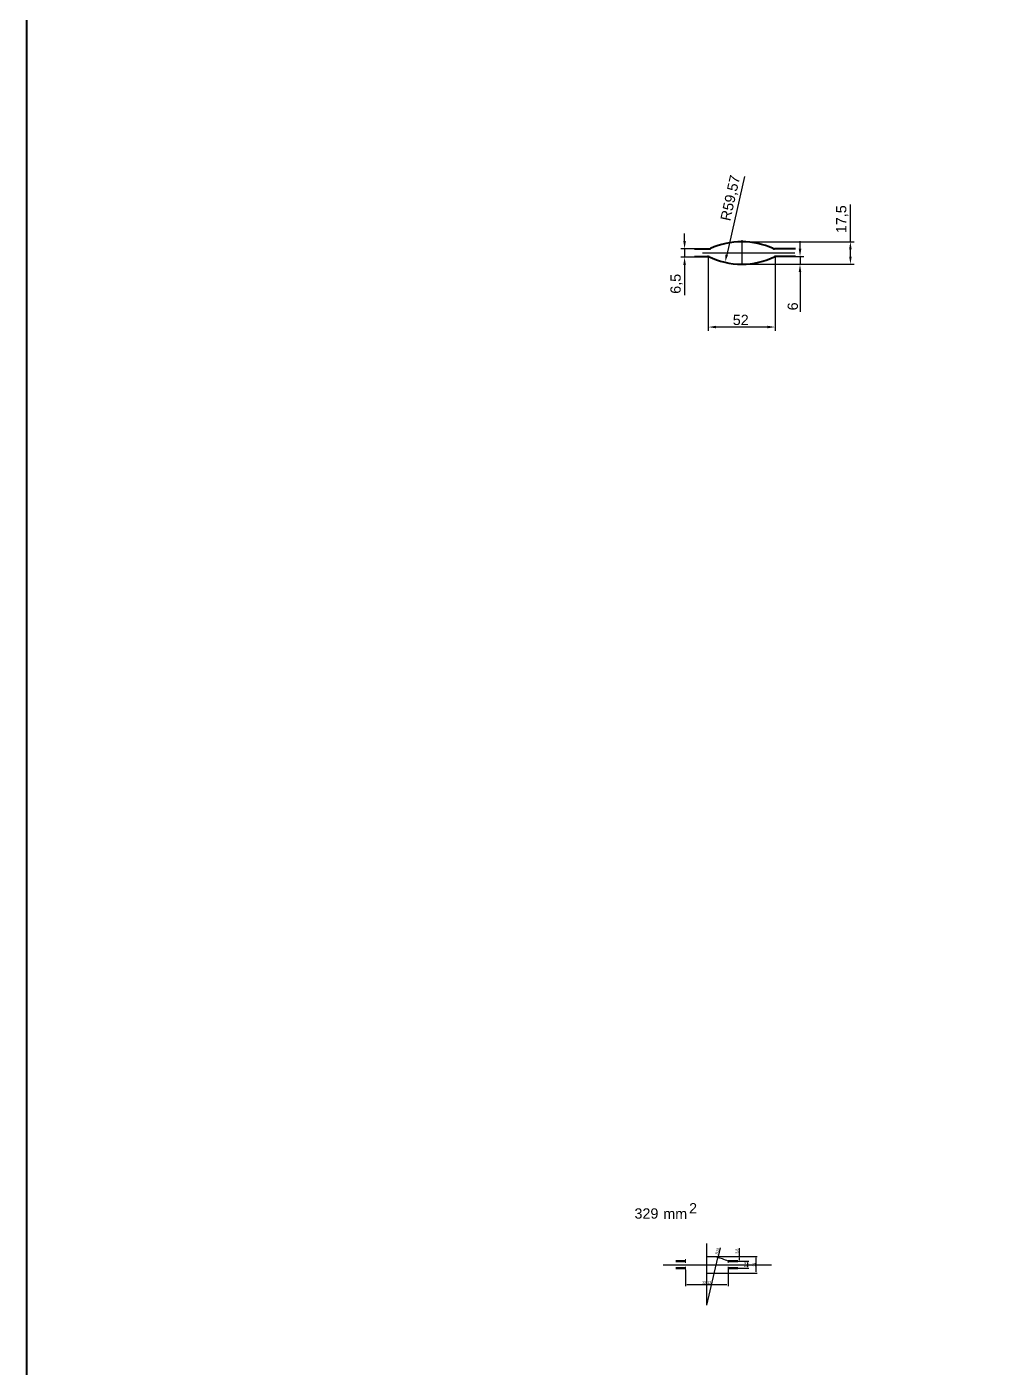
# Model space of a CAD drawing. Header units: millimetres. Extents: x -954 to 34898, y -2134 to 12006.
# Drawn here: x 4345 to 5100, y 5474 to 6520 of the extents above; entities that cross this region are included whole.
import ezdxf

# ---------------------------------------------------------------- set-up
doc = ezdxf.new("R2010")
doc.units = ezdxf.units.MM
doc.header["$LTSCALE"] = 3
doc.linetypes.add('ACAD_ISO04W100', pattern=[30, 24, -3, 0, -3])
for name, color, linetype, lineweight in [('Quota', 3, 'Continuous', 40), ('контурная', 7, 'Continuous', 50), ('осевые', 1, 'ACAD_ISO04W100', 25), ('размерные', 7, 'Continuous', 25), ('тонкая', 7, 'Continuous', 20), ('тонкий', 7, 'Continuous', 20)]:
    doc.layers.add(name, color=color, linetype=linetype, lineweight=lineweight)
doc.layers.add('осевая', color=4, linetype='Continuous')
doc.styles.add('s1v4', font='arial.ttf', dxfattribs={"height": 4})
doc.styles.get("Standard").update_dxf_attribs({"font": 'arial.ttf'})
doc.dimstyles.new('s1v2', dxfattribs={"dimtxt": 2, "dimasz": 1, "dimexe": 1, "dimexo": 0, "dimgap": 0.5, "dimtad": 1, "dimtxsty": 'Standard', "dimcen": 1, "dimadec": 0, "dimazin": 0, "dimtfac": 1, "dimtix": 1, "dimtmove": 0, "dimatfit": 3, "dimfxl": 1, "dimarcsym": 0})
doc.dimstyles.new('s2v4', dxfattribs={"dimtxt": 8, "dimasz": 6, "dimexe": 3, "dimexo": 0, "dimgap": 1.5, "dimtad": 1, "dimtxsty": 'Standard', "dimcen": 2.5, "dimadec": 0, "dimazin": 0, "dimtfac": 1, "dimtmove": 0, "dimatfit": 3, "dimfxl": 1, "dimarcsym": 0})

# ---------------------------------------------------------------- blocks, each defined once
blk = doc.blocks.new('*D2596')
at = {"layer": 'Defpoints', "color": 0, "transparency": 16777216}
for p in [(4858, 6340), (4865.8, 6346.5), (4865.8, 6340)]:
    blk.add_point(p, dxfattribs=at)
at = {"layer": 'тонкий', "color": 0, "lineweight": -2, "transparency": 16777216}
for p, q in [((4858, 6352.5), (4858, 6358.5)), ((4865.8, 6346.5), (4855, 6346.5)), ((4865.8, 6340), (4855, 6340)), ((4858, 6346.5), (4858, 6340)), ((4858, 6334), (4858, 6310.4))]:
    blk.add_line(p, q, dxfattribs=at)
at = {"layer": 'тонкий', "color": 0, "transparency": 16777216}
for points in [[(4857, 6352.5), (4859, 6352.5), (4858, 6346.5)], [(4857, 6334), (4859, 6334), (4858, 6340)]]:
    blk.add_solid(points, dxfattribs=at)
at = {"layer": 'тонкий', "color": 0, "transparency": 16777216, "insert": (4851.7, 6319.2), "char_height": 8, "attachment_point": 5, "rotation": 90}
blk.add_mtext('6,5', dxfattribs=at)
blk = doc.blocks.new('*D2597')
at = {"layer": 'Defpoints', "color": 0, "transparency": 16777216}
for p in [(4876.5, 6340.5), (4928.6, 6340.5), (4876.5, 6285.5)]:
    blk.add_point(p, dxfattribs=at)
at = {"layer": 'тонкий', "color": 0, "lineweight": -2, "transparency": 16777216}
for p, q in [((4876.5, 6340.5), (4876.5, 6282.5)), ((4928.6, 6340.5), (4928.6, 6282.5)), ((4922.6, 6285.5), (4882.5, 6285.5))]:
    blk.add_line(p, q, dxfattribs=at)
at = {"layer": 'тонкий', "color": 0, "transparency": 16777216}
for points in [[(4882.5, 6286.5), (4882.5, 6284.5), (4876.5, 6285.5)], [(4922.6, 6286.5), (4922.6, 6284.5), (4928.6, 6285.5)]]:
    blk.add_solid(points, dxfattribs=at)
at = {"layer": 'тонкий', "color": 0, "transparency": 16777216, "insert": (4901.8, 6291), "char_height": 8, "attachment_point": 5}
blk.add_mtext('52', dxfattribs=at)
blk = doc.blocks.new('*D2599')
at = {"layer": 'Defpoints', "color": 0, "transparency": 16777216}
for p in [(4944.4, 6340.5), (4948, 6340.5), (4902.6, 6334.5)]:
    blk.add_point(p, dxfattribs=at)
at = {"layer": 'тонкий', "color": 0, "lineweight": -2, "transparency": 16777216}
for p, q in [((4948, 6346.5), (4948, 6352.5)), ((4944.4, 6340.5), (4951, 6340.5)), ((4948, 6340.5), (4948, 6334.5)), ((4902.6, 6334.5), (4951, 6334.5)), ((4948, 6328.5), (4948, 6297.4))]:
    blk.add_line(p, q, dxfattribs=at)
at = {"layer": 'тонкий', "color": 0, "transparency": 16777216}
for points in [[(4947, 6346.5), (4949, 6346.5), (4948, 6340.5)], [(4947, 6328.5), (4949, 6328.5), (4948, 6334.5)]]:
    blk.add_solid(points, dxfattribs=at)
at = {"layer": 'тонкий', "color": 0, "transparency": 16777216, "insert": (4942.4, 6301.6), "char_height": 8, "attachment_point": 5, "rotation": 90}
blk.add_mtext('6', dxfattribs=at)
blk = doc.blocks.new('*D2598')
at = {"layer": 'Defpoints', "color": 0, "transparency": 16777216}
for p in [(4903.3, 6352), (4987.3, 6352), (4947.2, 6334.5)]:
    blk.add_point(p, dxfattribs=at)
at = {"layer": 'тонкий', "color": 0, "lineweight": -2, "transparency": 16777216}
for p, q in [((4987.3, 6352), (4987.3, 6381.1)), ((4903.3, 6352), (4990.3, 6352)), ((4987.3, 6340.5), (4987.3, 6346)), ((4947.2, 6334.5), (4990.3, 6334.5))]:
    blk.add_line(p, q, dxfattribs=at)
at = {"layer": 'тонкий', "color": 0, "transparency": 16777216}
for points in [[(4986.3, 6346), (4988.3, 6346), (4987.3, 6352)], [(4986.3, 6340.5), (4988.3, 6340.5), (4987.3, 6334.5)]]:
    blk.add_solid(points, dxfattribs=at)
at = {"layer": 'тонкий', "color": 0, "transparency": 16777216, "insert": (4980.9, 6369.6), "char_height": 8, "attachment_point": 5, "rotation": 90}
blk.add_mtext('17,5', dxfattribs=at)
blk = doc.blocks.new('*D2600')
at = {"layer": 'Defpoints', "color": 0, "transparency": 16777216}
for p in [(4902.6, 6394.1), (4889.6, 6336)]:
    blk.add_point(p, dxfattribs=at)
at = {"layer": 'тонкий', "color": 0, "lineweight": -2, "transparency": 16777216}
blk.add_line((4904.6, 6402.9), (4890.9, 6341.8), dxfattribs=at)
at = {"layer": 'тонкий', "color": 0, "transparency": 16777216}
blk.add_solid([(4889.9, 6342), (4891.8, 6341.6), (4889.6, 6336)], dxfattribs=at)
at = {"layer": 'тонкий', "color": 0, "transparency": 16777216, "insert": (4894.3, 6386), "char_height": 8, "attachment_point": 5, "rotation": 77.385}
blk.add_mtext('R59,57', dxfattribs=at)
blk = doc.blocks.new('*D2666')
at = {"layer": 'Defpoints', "color": 0, "transparency": 16777216}
for p in [(4884, 5559.7), (4875.4, 5522.7)]:
    blk.add_point(p, dxfattribs=at)
at = {"layer": 'тонкая', "color": 0, "lineweight": -2, "transparency": 16777216}
for p, q in [((4885.7, 5567.3), (4884.2, 5560.7)), ((4875.4, 5522.7), (4884, 5559.7))]:
    blk.add_line(p, q, dxfattribs=at)
blk.add_arc((4875.4, 5522.7), 38, 64.1561, 78.4305, dxfattribs=at)
at = {"layer": 'тонкая', "color": 0, "transparency": 16777216}
blk.add_solid([(4884, 5560.7), (4884.3, 5560.6), (4884, 5559.7)], dxfattribs=at)
at = {"layer": 'тонкая', "color": 0, "transparency": 16777216, "insert": (4883.6, 5564.8), "char_height": 2, "attachment_point": 5, "rotation": 76.9228}
blk.add_mtext('R38', dxfattribs=at)
blk = doc.blocks.new('*D2667')
at = {"layer": 'Defpoints', "color": 0, "transparency": 16777216}
for p in [(4897.7, 5556.9), (4907.2, 5556.9), (4897.5, 5551.5)]:
    blk.add_point(p, dxfattribs=at)
at = {"layer": 'тонкая', "color": 0, "lineweight": -2, "transparency": 16777216}
for p, q in [((4897.7, 5556.9), (4908.2, 5556.9)), ((4907.2, 5552.5), (4907.2, 5555.9)), ((4897.5, 5551.5), (4908.2, 5551.5))]:
    blk.add_line(p, q, dxfattribs=at)
at = {"layer": 'тонкая', "color": 0, "transparency": 16777216}
for points in [[(4907, 5555.9), (4907.4, 5555.9), (4907.2, 5556.9)], [(4907, 5552.5), (4907.4, 5552.5), (4907.2, 5551.5)]]:
    blk.add_solid(points, dxfattribs=at)
at = {"layer": 'тонкая', "color": 0, "transparency": 16777216, "insert": (4905.5, 5554.2), "char_height": 2, "attachment_point": 5, "rotation": 90}
blk.add_mtext('5,4', dxfattribs=at)
blk = doc.blocks.new('*D2668')
at = {"layer": 'Defpoints', "color": 0, "transparency": 16777216}
for p in [(4875.4, 5560.7), (4913.7, 5560.7), (4875.4, 5547.7)]:
    blk.add_point(p, dxfattribs=at)
at = {"layer": 'тонкая', "color": 0, "lineweight": -2, "transparency": 16777216}
for p, q in [((4875.4, 5560.7), (4914.7, 5560.7)), ((4913.7, 5548.7), (4913.7, 5559.7)), ((4875.4, 5547.7), (4914.7, 5547.7))]:
    blk.add_line(p, q, dxfattribs=at)
at = {"layer": 'тонкая', "color": 0, "transparency": 16777216}
for points in [[(4913.5, 5559.7), (4913.9, 5559.7), (4913.7, 5560.7)], [(4913.5, 5548.7), (4913.9, 5548.7), (4913.7, 5547.7)]]:
    blk.add_solid(points, dxfattribs=at)
at = {"layer": 'тонкая', "color": 0, "transparency": 16777216, "insert": (4912.2, 5554.2), "char_height": 2, "attachment_point": 5, "rotation": 90}
blk.add_mtext('13', dxfattribs=at)
blk = doc.blocks.new('*D2669')
at = {"layer": 'Defpoints', "color": 0, "transparency": 16777216}
for p in [(4899.2, 5560.7), (4899.5, 5556.9), (4900.7, 5560.7)]:
    blk.add_point(p, dxfattribs=at)
at = {"layer": 'тонкая', "color": 0, "lineweight": -2, "transparency": 16777216}
for p, q in [((4900.7, 5560.7), (4900.7, 5567.1)), ((4899.2, 5560.7), (4901.7, 5560.7)), ((4899.5, 5556.9), (4901.7, 5556.9)), ((4900.7, 5557.9), (4900.7, 5559.7))]:
    blk.add_line(p, q, dxfattribs=at)
at = {"layer": 'тонкая', "color": 0, "transparency": 16777216}
for points in [[(4900.5, 5559.7), (4900.9, 5559.7), (4900.7, 5560.7)], [(4900.5, 5557.9), (4900.9, 5557.9), (4900.7, 5556.9)]]:
    blk.add_solid(points, dxfattribs=at)
at = {"layer": 'тонкая', "color": 0, "transparency": 16777216, "insert": (4899, 5564.8), "char_height": 2, "attachment_point": 5, "rotation": 90}
blk.add_mtext('3,8', dxfattribs=at)
blk = doc.blocks.new('*D2665')
at = {"layer": 'Defpoints', "color": 0, "transparency": 16777216}
for p in [(4858.8, 5550.3), (4891.9, 5551.8), (4858.8, 5538.4)]:
    blk.add_point(p, dxfattribs=at)
at = {"layer": 'тонкая', "color": 0, "lineweight": -2, "transparency": 16777216}
for p, q in [((4858.8, 5550.3), (4858.8, 5537.4)), ((4891.9, 5551.8), (4891.9, 5537.4)), ((4890.9, 5538.4), (4859.8, 5538.4))]:
    blk.add_line(p, q, dxfattribs=at)
at = {"layer": 'тонкая', "color": 0, "transparency": 16777216}
for points in [[(4859.8, 5538.5), (4859.8, 5538.2), (4858.8, 5538.4)], [(4890.9, 5538.5), (4890.9, 5538.2), (4891.9, 5538.4)]]:
    blk.add_solid(points, dxfattribs=at)
at = {"layer": 'тонкая', "color": 0, "transparency": 16777216, "insert": (4875.4, 5540.1), "char_height": 2, "attachment_point": 5}
blk.add_mtext('33,13', dxfattribs=at)

msp = doc.modelspace()

# ---------------------------------------------------------------- linework, layer by layer
at = {"lineweight": 40}
for p, q in [((4865.785, 6346.522), (4876.921, 6346.522)), ((4865.785, 6340.522), (4875.837, 6340.522)), ((4944.385, 6346.522), (4928.225, 6346.522)), ((4944.385, 6340.522), (4929.31, 6340.522))]:
    msp.add_line(p, q, dxfattribs=at)
for centre, radius, start, end in [((4902.573, 6292.452), 59.57, 65.796972, 114.203028), ((4875.837, 6337.522), 3, 64.703332, 90), ((4902.573, 6394.092), 59.57, 244.063346, 295.936654), ((4876.921, 6349.522), 3, 270, 294.203028), ((4928.225, 6349.522), 3, 245.796972, 270), ((4929.31, 6337.522), 3, 90, 115.296668)]:
    msp.add_arc(centre, radius, start, end, dxfattribs=at)
at = {"layer": 'Quota'}
msp.add_lwpolyline([(4977.72, 8296.676), (7374.23, 8296.676), (7374.23, 3030.002), (4345.019, 3030.002), (4345.019, 8296.676), (4977.72, 8296.676)], dxfattribs=at)
at = {"layer": 'контурная'}
for p, q in [((4858.795, 5556.891), (4851.232, 5556.891)), ((4891.925, 5556.891), (4899.488, 5556.891)), ((4858.795, 5551.495), (4851.232, 5551.495)), ((4891.925, 5551.495), (4899.488, 5551.495))]:
    msp.add_line(p, q, dxfattribs=at)
for centre, start, end in [((4875.36, 5522.693), 115.843916, 115.848816), ((4875.36, 5522.693), 64.143253, 64.156084), ((4875.36, 5585.693), 244.151184, 244.156084), ((4875.36, 5585.693), 295.843916, 295.856747)]:
    msp.add_arc(centre, 38, start, end, dxfattribs=at)
at = {"layer": 'осевая'}
for p, q in [((4875.36, 5522.843), (4875.36, 5570.708)), ((4841.324, 5554.193), (4925.838, 5554.193))]:
    msp.add_line(p, q, dxfattribs=at)
at = {"layer": 'осевые'}
for p, q in [((4902.573, 6353.172), (4902.573, 6333.872)), ((4871.884, 6343.272), (4945.516, 6343.272))]:
    msp.add_line(p, q, dxfattribs=at)
at = {"layer": 'размерные'}
for p, q in [((4875.837, 6340.522), (4876.519, 6340.522)), ((4929.31, 6340.522), (4928.628, 6340.522))]:
    msp.add_line(p, q, dxfattribs=at)
at = {"layer": 'тонкая'}
for p, q in [((4858.795, 5555.726), (4858.795, 5558.433)), ((4891.925, 5555.726), (4891.925, 5556.892)), ((4858.795, 5552.66), (4858.795, 5549.953)), ((4891.925, 5552.66), (4891.925, 5551.494))]:
    msp.add_line(p, q, dxfattribs=at)

# ---------------------------------------------------------------- texts
at = {"layer": 'тонкая', "style": 's1v4'}
for s, p in [('329', (4818.912, 5590.153)), ('2', (4861.507, 5594.241)), ('mm', (4841.367, 5589.952))]:
    msp.add_text(s, height=8, dxfattribs=at).set_placement(p)

# ---------------------------------------------------------------- dimensions: what is measured, and where the dimension line sits
at = {"layer": 'тонкая'}
dim = msp.add_radius_dim(center=(4875.36, 5522.693), mpoint=(4883.958, 5559.708), dimstyle='s1v2', dxfattribs=at)
dim.commit()
dim.dimension.update_dxf_attribs({"geometry": '*D2666', "text_midpoint": (4883.582, 5564.817)})
dim = msp.add_linear_dim(base=(4900.714, 5560.693), p1=(4899.488, 5556.891), p2=(4899.151, 5560.693), angle=90, dimstyle='s1v2', dxfattribs=at)
dim.commit()
dim.dimension.update_dxf_attribs({"geometry": '*D2669', "text_midpoint": (4900.714, 5564.797), "dimtype": 160})
for base, p1, p2, picture, middle in [((4913.691, 5560.693), (4875.363, 5547.693), (4875.363, 5560.693), '*D2668', (4912.169, 5554.193)), ((4907.191, 5556.891), (4897.505, 5551.495), (4897.683, 5556.891), '*D2667', (4905.493, 5554.193))]:
    dim = msp.add_linear_dim(base=base, p1=p1, p2=p2, angle=90, dimstyle='s1v2', dxfattribs=at)
    dim.commit()
    dim.dimension.update_dxf_attribs({"geometry": picture, "text_midpoint": middle})
dim = msp.add_linear_dim(base=(4858.795, 5538.358), p1=(4891.925, 5551.794), p2=(4858.795, 5550.253), dimstyle='s1v2', dxfattribs=at)
dim.commit()
dim.dimension.update_dxf_attribs({"geometry": '*D2665', "text_midpoint": (4875.36, 5540.06)})
at = {"layer": 'тонкий'}
dim = msp.add_radius_dim(center=(4902.573, 6394.092), mpoint=(4889.563, 6335.96), dimstyle='s2v4', dxfattribs=at)
dim.commit()
dim.dimension.update_dxf_attribs({"geometry": '*D2600', "text_midpoint": (4900.443, 6384.573), "dimtype": 164})
for base, p1, p2, picture, middle in [((4987.2546, 6352.0174), (4947.1701, 6334.5218), (4903.2733, 6352.0174), '*D2598', (4987.2546, 6369.561)), ((4948.015, 6340.522), (4902.573, 6334.522), (4944.385, 6340.522), '*D2599', (4948.015, 6301.56))]:
    dim = msp.add_linear_dim(base=base, p1=p1, p2=p2, angle=90, dimstyle='s2v4', dxfattribs=at)
    dim.commit()
    dim.dimension.update_dxf_attribs({"geometry": picture, "text_midpoint": middle, "dimtype": 160})
dim = msp.add_linear_dim(base=(4857.975, 6340.022), p1=(4865.785, 6346.522), p2=(4865.785, 6340.022), angle=90, dimstyle='s2v4', dxfattribs=at)
dim.commit()
dim.dimension.update_dxf_attribs({"geometry": '*D2596', "text_midpoint": (4851.668, 6319.188)})
dim = msp.add_linear_dim(base=(4876.519, 6285.464), p1=(4928.628, 6340.522), p2=(4876.519, 6340.522), dimstyle='s2v4', override={"dimdec": 0}, dxfattribs=at)
dim.commit()
dim.dimension.update_dxf_attribs({"geometry": '*D2597', "text_midpoint": (4901.754, 6285.464), "dimtype": 160})

doc.saveas('drawing.dxf')
